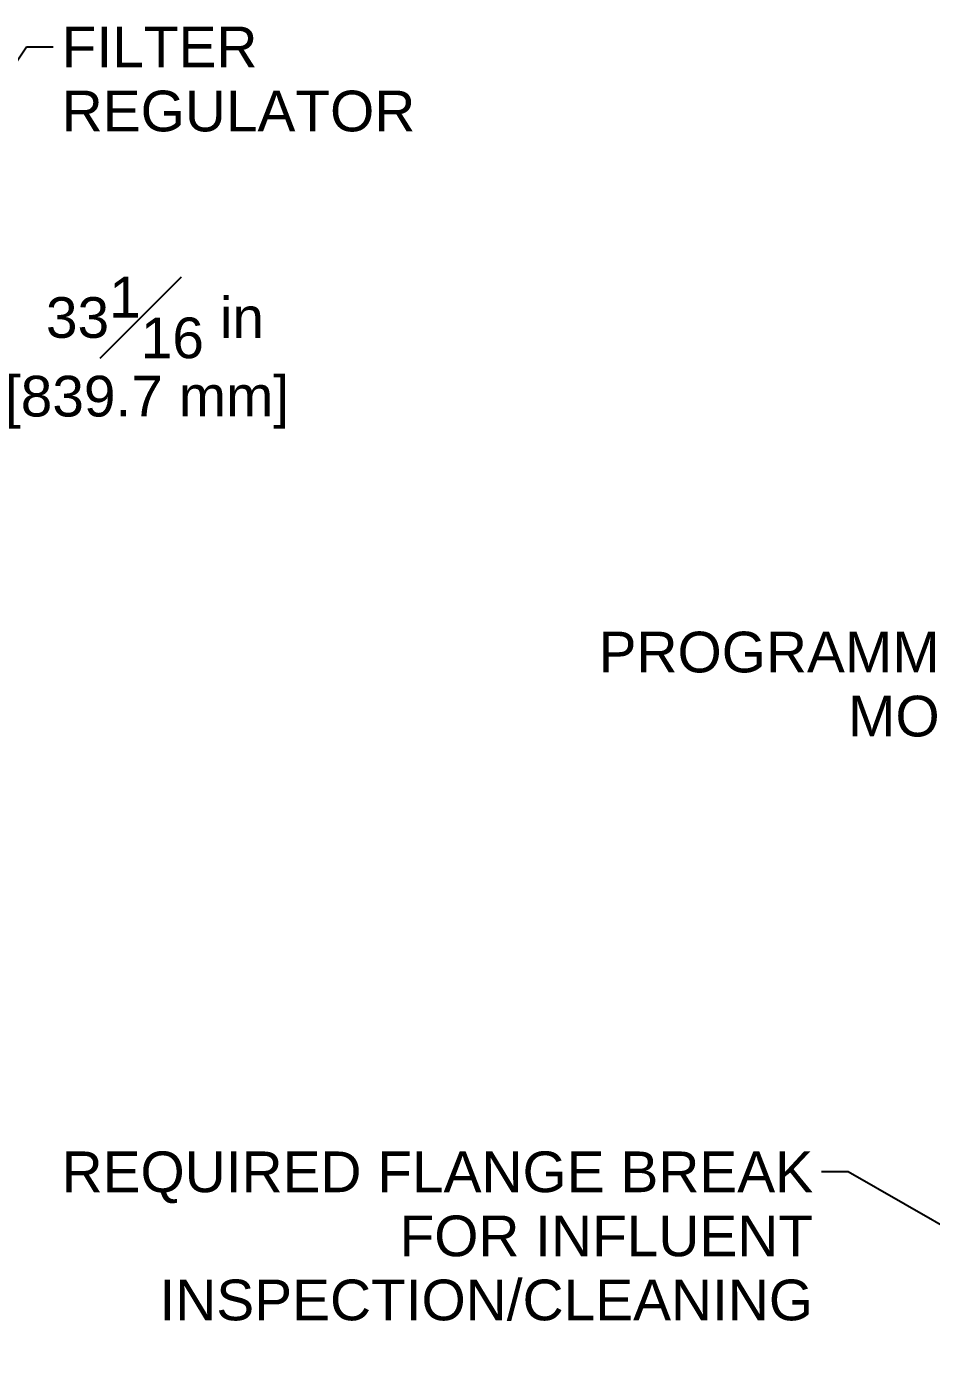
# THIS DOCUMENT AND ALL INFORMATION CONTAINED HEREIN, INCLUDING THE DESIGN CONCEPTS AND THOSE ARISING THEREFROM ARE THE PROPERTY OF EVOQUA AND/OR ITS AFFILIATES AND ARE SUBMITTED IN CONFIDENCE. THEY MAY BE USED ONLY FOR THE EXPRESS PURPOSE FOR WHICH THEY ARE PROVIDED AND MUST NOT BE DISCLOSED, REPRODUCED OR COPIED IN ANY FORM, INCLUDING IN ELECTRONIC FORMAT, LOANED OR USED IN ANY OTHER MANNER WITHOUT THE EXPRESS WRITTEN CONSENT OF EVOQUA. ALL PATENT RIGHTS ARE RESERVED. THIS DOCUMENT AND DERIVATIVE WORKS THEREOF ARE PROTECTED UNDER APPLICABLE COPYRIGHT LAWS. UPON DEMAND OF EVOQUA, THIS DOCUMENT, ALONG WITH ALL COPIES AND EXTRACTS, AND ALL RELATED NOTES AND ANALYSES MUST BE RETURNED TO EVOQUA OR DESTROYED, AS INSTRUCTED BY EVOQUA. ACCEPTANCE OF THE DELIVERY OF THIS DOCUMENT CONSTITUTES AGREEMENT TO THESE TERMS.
# Model space of a CAD drawing. Header units: inches. Extents: x 12 to 318, y 5 to 204.
# Drawn here: x 73.8 to 105.49, y 51.68 to 98.24 of the extents above; entities that cross this region are included whole.
import ezdxf

# ---------------------------------------------------------------- set-up
doc = ezdxf.new("R2010")
doc.units = ezdxf.units.IN
doc.header["$LTSCALE"] = 9.5
doc.header["$MEASUREMENT"] = 0
doc.layers.add('Dimension', color=7, linetype='Continuous', lineweight=25)
doc.layers.add('Symbol (ANSI)', color=7, linetype='Continuous', lineweight=25)
doc.styles.add('MEMCOR Medium', font='arial.ttf')
doc.styles.add('Standard D-E', font='arial.ttf')
doc.dimstyles.new('Default (ANSI)$7', dxfattribs={"dimscale": 9.5, "dimtxt": 0.15, "dimasz": 0.098425, "dimexe": 0.125, "dimexo": 0.0625, "dimgap": 0.031496, "dimtad": 0, "dimtih": 1, "dimtoh": 1, "dimdec": 4, "dimrnd": 1e-08, "dimzin": 3, "dimdsep": 46, "dimlunit": 5, "dimtxsty": 'MEMCOR Medium', "dimcen": 0.09, "dimdle": 0.393701, "dimclrd": 256, "dimclre": 256, "dimclrt": 256, "dimadec": 0, "dimazin": 1, "dimtfac": 0.8, "dimtofl": 0, "dimtmove": 0, "dimatfit": 3, "dimfxl": 1, "dimfrac": 1, "dimtolj": 1, "dimtzin": 4, "dimlwd": -1, "dimlwe": -1, "dimarcsym": 0})
doc.dimstyles.new('in [mm] D-E NeptuneBenson', dxfattribs={"dimscale": 9.5, "dimtxt": 0.15, "dimasz": 0.098425, "dimexe": 0.125, "dimexo": 0.063, "dimgap": 0.031496, "dimtad": 0, "dimtih": 1, "dimtoh": 1, "dimdec": 4, "dimrnd": 1e-08, "dimzin": 3, "dimdsep": 46, "dimlunit": 5, "dimtxsty": 'Standard D-E', "dimcen": 0.09, "dimdle": 0.393701, "dimclrd": 256, "dimclre": 256, "dimclrt": 256, "dimadec": 1, "dimazin": 1, "dimtfac": 1, "dimtofl": 0, "dimtmove": 0, "dimatfit": 3, "dimfxl": 1, "dimfrac": 1, "dimtolj": 1, "dimtzin": 4, "dimlwd": -1, "dimlwe": -1, "dimarcsym": 0})

# ---------------------------------------------------------------- blocks, each defined once
blk = doc.blocks.new('*D30')
at = {"layer": 'Defpoints', "color": 0, "transparency": 16777216}
for p in [(38, 91.169), (71.06, 91.169), (71.06, 86.299)]:
    blk.add_point(p, dxfattribs=at)
at = {"layer": 'Dimension', "transparency": 16777216}
for p, q in [((38, 90.571), (38, 85.111)), ((71.06, 90.571), (71.06, 85.111)), ((38.935, 86.299), (70.125, 86.299)), ((71.06, 86.299), (72.87, 86.299))]:
    blk.add_line(p, q, dxfattribs=at)
for points in [[(38.935, 86.455), (38.935, 86.143), (38, 86.299)], [(70.125, 86.455), (70.125, 86.143), (71.06, 86.299)]]:
    blk.add_solid(points, dxfattribs=at)
at = {"layer": 'Dimension', "transparency": 16777216, "char_height": 1.425, "attachment_point": 5, "style": 'Standard D-E'}
for s, insert in [('\\A1; 33{\\H1x;\\S1#16;} in', (78.016, 88.054)), ('\\A1;[839.7 mm]', (78.016, 85.086))]:
    blk.add_mtext(s, dxfattribs=dict(at, insert=insert))

msp = doc.modelspace()

# ---------------------------------------------------------------- texts
at = {"layer": 'Symbol (ANSI)', "char_height": 1.42500005, "line_spacing_factor": 0.944221, "style": 'MEMCOR Medium'}
for s, insert, width, attachment_point in [('\\fArial|b0|i0;FILTER\\P\\fArial|b0|i0;REGULATOR', (75.026556, 98.239168), 12.39163561, 1), ('\\fArial|b0|i0;OPTIONAL\\P\\fArial|b0|i0;PROGRAMMER/GAUGE PANEL\\P\\fArial|b0|i0;MOUNTING BRACKET', (123.363649, 79.296615), 29.54159806, 3), ('\\fArial|b0|i0;REQUIRED FLANGE BREAK\\P\\fArial|b0|i0;FOR INFLUENT\\P\\fArial|b0|i0;INSPECTION/CLEANING', (101.345784, 58.855059), 26.33426293, 3)]:
    msp.add_mtext(s, dxfattribs=dict(at, insert=insert, width=width, attachment_point=attachment_point))

# ---------------------------------------------------------------- dimensions: what is measured, and where the dimension line sits
at = {"layer": 'Dimension'}
dim = msp.add_linear_dim(base=(71.059811, 86.298897), p1=(37.999811, 91.169365), p2=(71.059811, 91.169365), angle=180, text=' <> in\\X[839.7 mm]', dimstyle='in [mm] D-E NeptuneBenson', override={"dimgap": 0.031496, "dimtih": 0, "dimtoh": 0, "dimdec": 4, "dimpost": '', "dimtol": 0, "dimlim": 0, "dimtp": 0, "dimtm": 0, "dimtdec": 2, "dimatfit": 2}, dxfattribs=at)
dim.commit()
dim.dimension.update_dxf_attribs({"geometry": '*D30', "text_midpoint": (78.016266, 86.298897), "dimtype": 160})

# ---------------------------------------------------------------- leaders
at = {"layer": 'Symbol (ANSI)', "annotation_type": 0, "has_hookline": 1}
for points, hookline_direction, text_width in [([(67.352221, 87.919599), (73.792304, 97.526668), (74.727344, 97.526668)], 0, 12.206788), ([(128.221711, 76.056883), (124.597901, 78.584115), (123.662861, 78.584115)], 1, 29.309704), ([(105.279811, 47.194191), (111.20151, 53.192858), (102.580036, 58.142559), (101.644997, 58.142559)], 1, 26.167122)]:
    msp.add_leader(points, dimstyle='Default (ANSI)$7', override={"dimtad": 0}, dxfattribs=dict(at, hookline_direction=hookline_direction, text_width=text_width))

doc.saveas('drawing.dxf')
